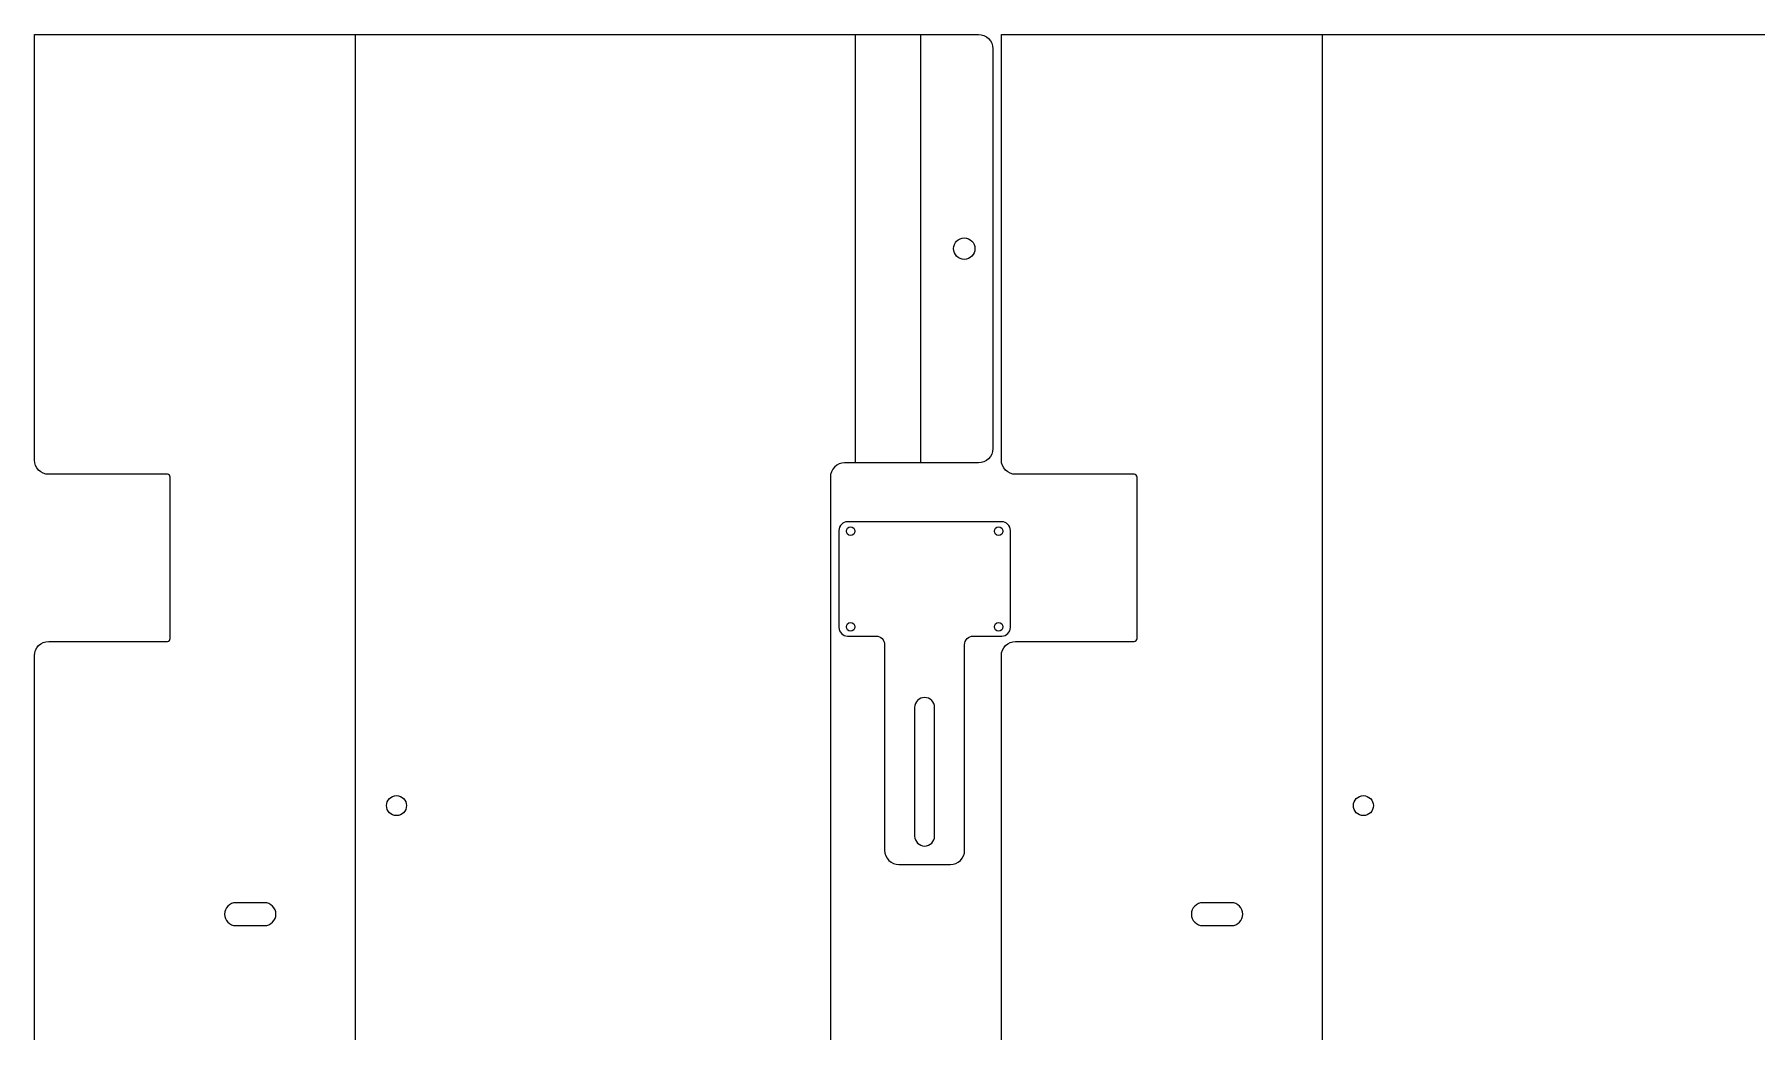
# Model space of a CAD drawing. Extents: x 8103 to 9297, y 13834 to 16827.
# Drawn here: x 8103 to 8706, y 14883 to 15232 of the extents above; entities that cross this region are included whole.
import ezdxf

# ---------------------------------------------------------------- set-up
doc = ezdxf.new("R2010")
doc.units = 0

# ---------------------------------------------------------------- blocks, each defined once
blk = doc.blocks.new('Part1800629575', base_point=(-699, -136.7))
at = {"layer": '1'}
blk.add_lwpolyline([(-694, 198.7), (481.5, 198.7, -0.414214), (486.5, 193.7), (486.5, 152.2, 0.414214), (487.5, 151.2), (544, 151.2, 0.414214), (545, 152.2), (545, 193.7, -0.414214), (550, 198.7), (699, 198.7), (699, -131.7, -0.414214), (694, -136.7), (554, -136.7, -0.414214), (549, -131.7), (549, -84.85, 0.414214), (544, -79.85), (95, -79.85, 0.414214), (90, -84.85), (90, -131.7, -0.414214), (85, -136.7), (-55, -136.7, -0.414214)], format="xyb", dxfattribs=at)
blk.add_lwpolyline([(395, 128.2, 1), (387, 128.2), (387, 118.2, 1), (395, 118.2)], format="xyb", close=True, dxfattribs=at)
blk.add_circle((429, 72), 3.5, dxfattribs=at)
at = {"layer": '2'}
blk.add_line((-384, 86.35), (699, 86.35), dxfattribs=at)
blk = doc.blocks.new('Part102100545', base_point=(-699, -136.7))
at = {"layer": '1'}
blk.add_lwpolyline([(-694, 198.7), (481.5, 198.7, -0.414214), (486.5, 193.7), (486.5, 152.2, 0.414214), (487.5, 151.2), (544, 151.2, 0.414214), (545, 152.2), (545, 193.7, -0.414214), (550, 198.7), (699, 198.7), (699, -131.7, -0.414214), (694, -136.7), (554, -136.7, -0.414214), (549, -131.7), (549, -84.85, 0.414214), (544, -79.85), (95, -79.85, 0.414214), (90, -84.85), (90, -131.7, -0.414214), (85, -136.7), (-55, -136.7, -0.414214)], format="xyb", dxfattribs=at)
blk.add_lwpolyline([(395, 128.2, 1), (387, 128.2), (387, 118.2, 1), (395, 118.2)], format="xyb", close=True, dxfattribs=at)
for centre, radius in [((429, 72), 3.5), ((624, -126.7), 3.75)]:
    blk.add_circle(centre, radius, dxfattribs=at)
at = {"layer": '2'}
for p, q in [((-384, 86.35), (699, 86.35)), ((549, -88.59), (699, -88.59)), ((699, -111.44), (549, -111.44))]:
    blk.add_line(p, q, dxfattribs=at)
blk = doc.blocks.new('Part1425379269', base_point=(-44, 0))
at = {"layer": '1'}
for points in [[(16, 117, 0.414214), (13, 120), (-41, 120, 0.414214), (-44, 117), (-44, 83, 0.414214), (-41, 80), (-31, 80, -0.414214), (-28, 77), (-28, 5, 0.414214), (-23, 0), (-5, 0, 0.414214), (0, 5), (0, 77, -0.414214), (3, 80), (13, 80, 0.414214), (16, 83)], [(-10.5, 55, 1), (-17.5, 55), (-17.5, 10, 1), (-10.5, 10)]]:
    blk.add_lwpolyline(points, format="xyb", close=True, dxfattribs=at)
for centre in [(-39.9, 116.75), (11.9, 116.75), (-39.9, 83.25), (11.9, 83.25)]:
    blk.add_circle(centre, 1.5, dxfattribs=at)

msp = doc.modelspace()

# ---------------------------------------------------------------- block references
at = {"layer": '1', "rotation": 90.0000001836389}
for name, p in [('Part102100545', (8438.52, 13834.04)), ('Part1800629575', (8776.92, 13834.04))]:
    msp.add_blockref(name, p, dxfattribs=at)
at = {"layer": '1'}
msp.add_blockref('Part1425379269', (8384.67, 14941.4), dxfattribs=at)

doc.saveas('drawing.dxf')
